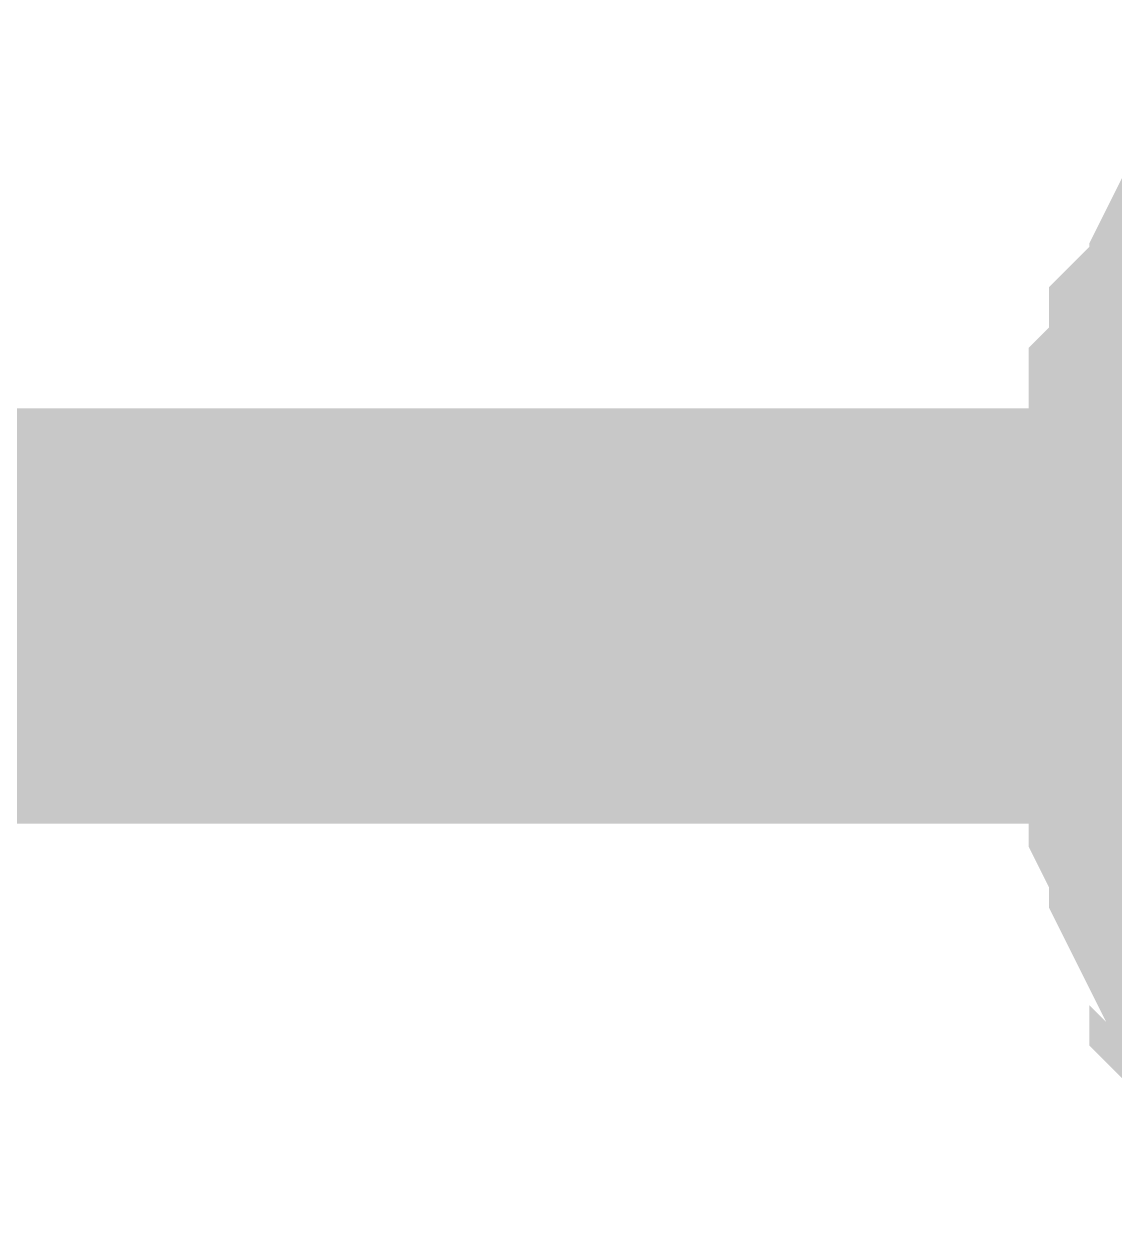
# Model space of a CAD drawing. Header units: inches. Extents: x 0 to 31.5, y 0 to 22.3.
# Drawn here: x 7.14815 to 7.17913, y 5.18262 to 5.21681 of the extents above; entities that cross this region are included whole.
import ezdxf

# ---------------------------------------------------------------- set-up
doc = ezdxf.new("R2010")
doc.units = ezdxf.units.IN
doc.header["$MEASUREMENT"] = 0
doc.layers.add('Sheet', color=255, linetype='Continuous')

msp = doc.modelspace()

# ---------------------------------------------------------------- linework, layer by layer
at = {"layer": 'Sheet'}
for points in [[(7.182005, 5.200003, 0.0118, 0.0118, 0), (7.182005, 5.201151, 0.0118, 0.0118, 0), (7.182005, 5.2023, 0.0118, 0.0118, 0), (7.182005, 5.202874, 0.0118, 0.0118, 0), (7.182579, 5.204022, 0.0118, 0.0118, 0), (7.182579, 5.205171, 0.0118, 0.0118, 0), (7.183153, 5.205745, 0.0118, 0.0118, 0), (7.183153, 5.206894, 0.0118, 0.0118, 0), (7.183727, 5.207468, 0.0118, 0.0118, 0), (7.184301, 5.208617, 0.0118, 0.0118, 0), (7.184301, 5.209191, 0.0118, 0.0118, 0), (7.184875, 5.210339, 0.0118, 0.0118, 0), (7.185449, 5.210914, 0.0118, 0.0118, 0)], [(7.182005, 5.200003, 0.0118, 0.0118, 0), (7.182005, 5.201151, 0.0118, 0.0118, 0), (7.182005, 5.2023, 0.0118, 0.0118, 0), (7.182005, 5.202874, 0.0118, 0.0118, 0), (7.182579, 5.204022, 0.0118, 0.0118, 0), (7.182579, 5.205171, 0.0118, 0.0118, 0), (7.183153, 5.205745, 0.0118, 0.0118, 0), (7.183153, 5.206894, 0.0118, 0.0118, 0), (7.183727, 5.207468, 0.0118, 0.0118, 0), (7.184301, 5.208617, 0.0118, 0.0118, 0), (7.184301, 5.209191, 0.0118, 0.0118, 0), (7.184875, 5.210339, 0.0118, 0.0118, 0), (7.185449, 5.210914, 0.0118, 0.0118, 0)], [(7.182005, 5.200003, 0.0118, 0.0118, 0), (7.182005, 5.201151, 0.0118, 0.0118, 0), (7.182005, 5.2023, 0.0118, 0.0118, 0), (7.182005, 5.202874, 0.0118, 0.0118, 0), (7.182579, 5.204022, 0.0118, 0.0118, 0), (7.182579, 5.205171, 0.0118, 0.0118, 0), (7.183153, 5.205745, 0.0118, 0.0118, 0), (7.183153, 5.206894, 0.0118, 0.0118, 0), (7.183727, 5.207468, 0.0118, 0.0118, 0), (7.184301, 5.208617, 0.0118, 0.0118, 0), (7.184301, 5.209191, 0.0118, 0.0118, 0), (7.184875, 5.210339, 0.0118, 0.0118, 0), (7.185449, 5.210914, 0.0118, 0.0118, 0)], [(7.182005, 5.200003, 0.0118, 0.0118, 0), (7.182005, 5.201151, 0.0118, 0.0118, 0), (7.182005, 5.2023, 0.0118, 0.0118, 0), (7.182005, 5.202874, 0.0118, 0.0118, 0), (7.182579, 5.204022, 0.0118, 0.0118, 0), (7.182579, 5.205171, 0.0118, 0.0118, 0), (7.183153, 5.205745, 0.0118, 0.0118, 0), (7.183153, 5.206894, 0.0118, 0.0118, 0), (7.183727, 5.207468, 0.0118, 0.0118, 0), (7.184301, 5.208617, 0.0118, 0.0118, 0), (7.184301, 5.209191, 0.0118, 0.0118, 0), (7.184875, 5.210339, 0.0118, 0.0118, 0), (7.185449, 5.210914, 0.0118, 0.0118, 0)], [(6.902395, 5.200003, 0.0118, 0.0118, 0), (7.2021, 5.200003, 0.0118, 0.0118, 0), (7.501804, 5.200003, 0.0118, 0.0118, 0)], [(7.185449, 5.188517, 0.0118, 0.0118, 0), (7.184875, 5.189666, 0.0118, 0.0118, 0), (7.184301, 5.19024, 0.0118, 0.0118, 0), (7.184301, 5.191389, 0.0118, 0.0118, 0), (7.183727, 5.191963, 0.0118, 0.0118, 0), (7.183153, 5.193111, 0.0118, 0.0118, 0), (7.183153, 5.193686, 0.0118, 0.0118, 0), (7.182579, 5.194834, 0.0118, 0.0118, 0), (7.182579, 5.195983, 0.0118, 0.0118, 0), (7.182005, 5.197131, 0.0118, 0.0118, 0), (7.182005, 5.197706, 0.0118, 0.0118, 0), (7.182005, 5.198854, 0.0118, 0.0118, 0), (7.182005, 5.200003, 0.0118, 0.0118, 0)], [(7.182005, 5.200003, 0.0118, 0.0118, 0), (7.182005, 5.200003, 0.0118, 0.0118, 0)], [(7.185449, 5.188517, 0.0118, 0.0118, 0), (7.184875, 5.189666, 0.0118, 0.0118, 0), (7.184301, 5.19024, 0.0118, 0.0118, 0), (7.184301, 5.191389, 0.0118, 0.0118, 0), (7.183727, 5.191963, 0.0118, 0.0118, 0), (7.183153, 5.193111, 0.0118, 0.0118, 0), (7.183153, 5.193686, 0.0118, 0.0118, 0), (7.182579, 5.194834, 0.0118, 0.0118, 0), (7.182579, 5.195983, 0.0118, 0.0118, 0), (7.182005, 5.197131, 0.0118, 0.0118, 0), (7.182005, 5.197706, 0.0118, 0.0118, 0), (7.182005, 5.198854, 0.0118, 0.0118, 0), (7.182005, 5.200003, 0.0118, 0.0118, 0)], [(7.182005, 5.200003, 0.0118, 0.0118, 0), (7.182005, 5.200003, 0.0118, 0.0118, 0)], [(7.185449, 5.188517, 0.0118, 0.0118, 0), (7.184875, 5.189666, 0.0118, 0.0118, 0), (7.184301, 5.19024, 0.0118, 0.0118, 0), (7.184301, 5.191389, 0.0118, 0.0118, 0), (7.183727, 5.191963, 0.0118, 0.0118, 0), (7.183153, 5.193111, 0.0118, 0.0118, 0), (7.183153, 5.193686, 0.0118, 0.0118, 0), (7.182579, 5.194834, 0.0118, 0.0118, 0), (7.182579, 5.195983, 0.0118, 0.0118, 0), (7.182005, 5.197131, 0.0118, 0.0118, 0), (7.182005, 5.197706, 0.0118, 0.0118, 0), (7.182005, 5.198854, 0.0118, 0.0118, 0), (7.182005, 5.200003, 0.0118, 0.0118, 0)], [(7.182005, 5.200003, 0.0118, 0.0118, 0), (7.182005, 5.200003, 0.0118, 0.0118, 0)], [(7.185449, 5.188517, 0.0118, 0.0118, 0), (7.184875, 5.189666, 0.0118, 0.0118, 0), (7.184301, 5.19024, 0.0118, 0.0118, 0), (7.184301, 5.191389, 0.0118, 0.0118, 0), (7.183727, 5.191963, 0.0118, 0.0118, 0), (7.183153, 5.193111, 0.0118, 0.0118, 0), (7.183153, 5.193686, 0.0118, 0.0118, 0), (7.182579, 5.194834, 0.0118, 0.0118, 0), (7.182579, 5.195983, 0.0118, 0.0118, 0), (7.182005, 5.197131, 0.0118, 0.0118, 0), (7.182005, 5.197706, 0.0118, 0.0118, 0), (7.182005, 5.198854, 0.0118, 0.0118, 0), (7.182005, 5.200003, 0.0118, 0.0118, 0)], [(7.182005, 5.200003, 0.0118, 0.0118, 0), (7.182005, 5.200003, 0.0118, 0.0118, 0)]]:
    msp.add_lwpolyline(points, format="xyseb", dxfattribs=at)

doc.saveas('drawing.dxf')
